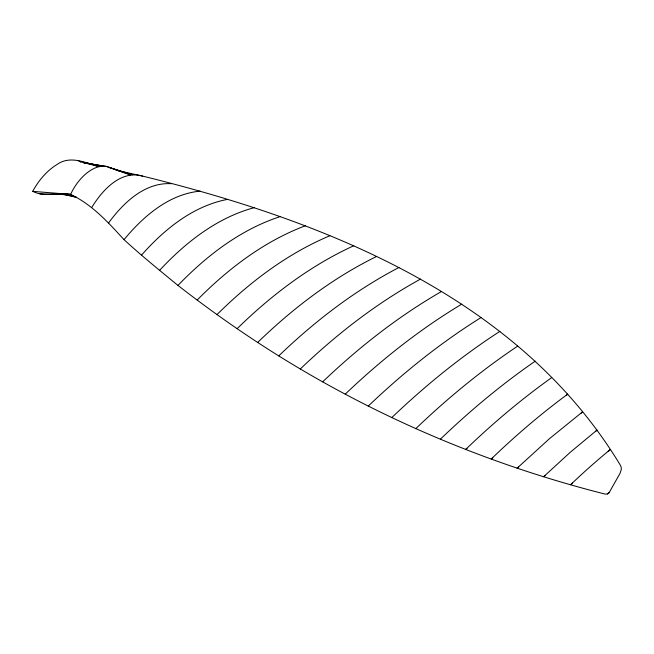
<?xml version="1.0" encoding="UTF-8"?>
<svg xmlns="http://www.w3.org/2000/svg" width="654" height="654" viewBox="0 0 654 654"><rect width="100%" height="100%" fill="white"/><g stroke="black" fill="none" stroke-linecap="round" stroke-linejoin="round"><path stroke-width="0.98" d="M61.631 193.813L76.461 197.345A36.738 21.214 -60 0 1 70.616 194.401C58.239 192.415 44.243 197.369 32.7 191.344C38.545 180.643 46.598 170.857 57.094 164.448C70.101 155.153 85.764 162.764 99.122 166.647L80.041 161.612L102.874 166.141L87.489 163.459M91.887 207.269C102.13 190.412 120.777 169.713 142.654 176.114C324.343 220.766 518.687 297.047 620.066 464.749A14.699 10.39 -15 0 1 621.267 469.613L620.049 473.324L609.209 492.527L607.46 493.925L605.089 494.081C498.25 467.046 395.196 425.084 300.309 368.987C257.758 343.832 216.981 315.768 177.97 285.43C159.748 270.462 141.395 255.64 124.039 239.658C108.196 222.36 92.189 204.604 70.616 194.401L32.7 191.344M108.49 223.071C123.115 203.051 144.714 182.065 171.397 183.7M124.039 239.658C143.3 216.335 168.822 194.189 200.124 191.132M141.452 255.199C164.162 229.48 192.75 206.124 227.24 199.437M159.601 270.347C185.507 242.454 216.981 217.684 254.292 207.645M177.97 285.43C206.525 255.747 240.386 229.652 279.92 216.687M197.222 299.998C228.083 268.761 263.987 241.375 305.361 225.761M216.891 314.688C249.624 282.201 287.155 253.678 329.886 235.734M237.124 328.668C271.328 295.207 310.07 265.72 353.757 245.749M581.12 413.222L582.452 411.946L549.434 438.703L517.077 468.231L518.663 467.021M595.63 431.403L597.094 430.013L570.116 452.404L543.638 476.725L545.142 475.523M566.405 395.408L567.786 394.084C540.825 413.957 515.319 435.785 491.211 459.034L492.838 457.825M257.611 342.508C292.869 308.361 332.412 278.122 376.606 256.45M415.74 428.705C447.352 398.425 481.279 370.483 517.674 346.113M440.404 439.169C469.956 410.802 501.52 384.47 535.225 361.155M278.767 355.882C314.688 321.335 354.632 290.572 398.924 267.502M391.86 417.53C425.206 385.664 461.168 356.422 499.909 331.349M300.309 368.987C336.508 334.325 376.451 303.276 420.457 279.127M322.659 381.846C358.727 347.413 398.253 316.381 441.532 291.48M345.255 394.141C380.816 360.215 419.557 329.461 461.74 304.143M368.235 406.109C402.856 373.066 440.379 342.917 481.017 317.558M607.836 493.762L609.209 492.527L607.46 493.925M551.665 377.62C521.189 399.381 492.511 423.612 465.542 449.568L467.005 448.513M39.804 193.927L70.616 194.401A36.738 21.214 -60 0 1 109.488 167.522L132.811 174.741M59.424 193.952L73.322 196.257M85.568 163.124L83.638 162.789L106.357 166.435L130.677 174.912L109.488 167.522M116.134 170.253L142.654 176.114M78.366 160.761L80.875 162.037M608.204 451.505A532.618 307.511 -60 0 0 610.149 449.65A532.618 307.511 -60 0 0 570.566 484.753A532.618 307.511 -60 0 0 572.569 483.102"/></g></svg>
